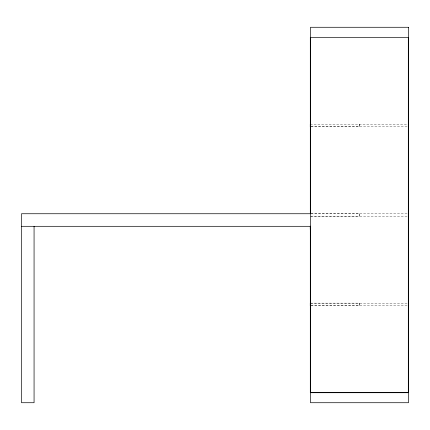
<?xml version="1.0" encoding="UTF-8"?>
<svg xmlns="http://www.w3.org/2000/svg" width="430" height="430" viewBox="0 0 430 430"><rect width="100%" height="100%" fill="white"/><g stroke="black" fill="none" stroke-linecap="round" stroke-linejoin="round"><path stroke-width="0.32" stroke-dasharray="2.15 1.61" d="M310.299 124.206L408.263 124.281M310.971 126.716L359.303 126.716L359.303 124.206M310.928 126.796L408.263 126.796M310.971 213.667L359.303 213.667L359.303 216.182L310.299 216.182M310.928 213.742L408.263 213.742M310.928 216.258L408.263 216.258M310.299 303.129L359.303 303.129L359.303 305.644L310.299 305.644M310.928 303.204L408.263 303.204M310.928 305.719L408.263 305.719M359.26 124.281L359.26 126.796M359.26 213.742L359.26 216.258M359.26 303.204L359.26 305.719"/><path stroke-width="0.64" d="M310.492 37.383L408.5 37.329M310.492 213.742L21.5 213.742L21.5 402.722L34.067 402.722L34.067 226.309M21.5 226.309L310.492 226.309M310.492 392.671L408.5 392.671M310.492 392.719L408.5 392.719M408.306 37.254L408.306 392.59M310.299 37.254L310.299 124.206M310.299 126.716L310.299 213.667M310.299 226.212L310.299 303.129M310.299 305.644L310.299 392.59M310.256 124.281L310.256 126.796M310.256 226.153L310.256 229.416M310.256 303.204L310.256 305.719M408.5 27.278L310.492 27.278L310.492 402.722L408.5 402.722L408.5 27.278"/></g></svg>
